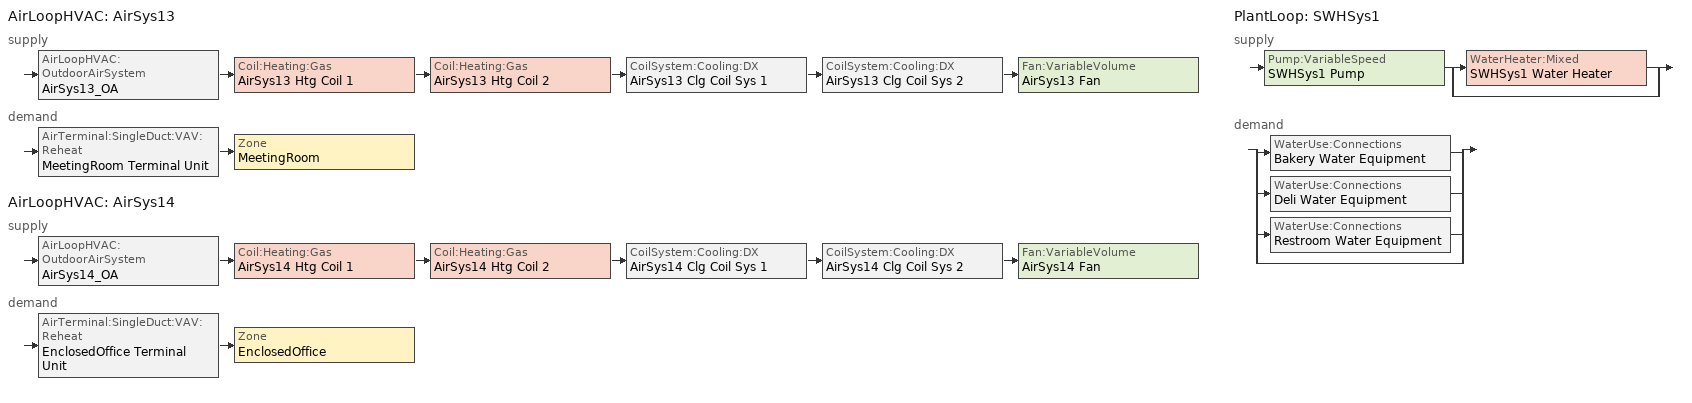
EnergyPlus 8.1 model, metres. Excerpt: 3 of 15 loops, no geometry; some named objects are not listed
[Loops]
AirLoopHVAC 'AirSys13'
 supply: AirLoopHVAC:OutdoorAirSystem 'AirSys13_OA' > Coil:Heating:Gas 'AirSys13 Htg Coil 1' > Coil:Heating:Gas 'AirSys13 Htg Coil 2' > CoilSystem:Cooling:DX 'AirSys13 Clg Coil Sys 1' > CoilSystem:Cooling:DX 'AirSys13 Clg Coil Sys 2' > Fan:VariableVolume 'AirSys13 Fan'
 demand: AirTerminal:SingleDuct:VAV:Reheat 'MeetingRoom Terminal Unit' > Zone 'MeetingRoom'
AirLoopHVAC 'AirSys14'
 supply: AirLoopHVAC:OutdoorAirSystem 'AirSys14_OA' > Coil:Heating:Gas 'AirSys14 Htg Coil 1' > Coil:Heating:Gas 'AirSys14 Htg Coil 2' > CoilSystem:Cooling:DX 'AirSys14 Clg Coil Sys 1' > CoilSystem:Cooling:DX 'AirSys14 Clg Coil Sys 2' > Fan:VariableVolume 'AirSys14 Fan'
 demand: AirTerminal:SingleDuct:VAV:Reheat 'EnclosedOffice Terminal Unit' > Zone 'EnclosedOffice'
PlantLoop 'SWHSys1'
 supply: Pump:VariableSpeed 'SWHSys1 Pump' > split
  | WaterHeater:Mixed 'SWHSys1 Water Heater'
  | bypass
 demand: split
  | WaterUse:Connections 'Bakery Water Equipment'
  | WaterUse:Connections 'Deli Water Equipment'
  | WaterUse:Connections 'Restroom Water Equipment'
  | bypass
[Sizing:Zone] Zone Cooling Design Supply Air Temperature Input Method=SupplyAirTemperature; Zone Cooling Design Supply Air Temperature {C}=14; Zone Heating Design Supply Air Temperature Input Method=SupplyAirTemperature; Zone Heating Design Supply Air Temperature {C}=40; Zone Cooling Design Supply Air Humidity Ratio {kgWater/kgDryAir}=0.0085; Zone Heating Design Supply Air Humidity Ratio {kgWater/kgDryAir}=0.008; Cooling Design Air Flow Method=DesignDay; Cooling Minimum Air Flow Fraction=0; Heating Design Air Flow Method=DesignDay; Heating Design Air Flow Rate {m3/s}=0
Name | Design Specification Outdoor Air Object
MeetingRoom | SZ DSOA MeetingRoom
EnclosedOffice | SZ DSOA EnclosedOffice
[DesignSpecification:OutdoorAir] Outdoor Air Method=Sum; Outdoor Air Flow per Person {m3/s-person}=0.01; Outdoor Air Flow per Zone Floor Area {m3/s-m2}=0; Outdoor Air Flow per Zone {m3/s}=0; Outdoor Air Flow Air Changes per Hour {1/hr}=0; Outdoor Air Flow Rate Fraction Schedule=Bldg_Occ_Sch
SZ DSOA MeetingRoom; SZ DSOA EnclosedOffice
[ZoneControl:Thermostat] Control Type Schedule=Dual Zone Control Type Sched; Control Object Type 1=ThermostatSetpoint:DualSetpoint
Name | Zone or ZoneList | Control Name 1
MeetingRoom Thermostat | MeetingRoom | MeetingRoom DualSPSched
EnclosedOffice Thermostat | EnclosedOffice | EnclosedOffice DualSPSched
[ThermostatSetpoint:DualSetpoint] Heating Setpoint Temperature Schedule=HtgSetP_Sch; Cooling Setpoint Temperature Schedule=ClgSetP_Sch
MeetingRoom DualSPSched; EnclosedOffice DualSPSched
[Zone equipment]
MeetingRoom: MeetingRoom Terminal Unit, MeetingRoom PTAC, MeetingRoom OA Unit
EnclosedOffice: EnclosedOffice Terminal Unit, EnclosedOffice PTAC, EnclosedOffice OA Unit
[WaterUse:Connections]
Name | Water Use Equipment Name 1
Bakery Water Equipment | Bakery Water Equipment
Deli Water Equipment | Deli Water Equipment
Restroom Water Equipment | Restroom Water Equipment
[WaterUse:Equipment] Flow Rate Fraction Schedule=BLDG_SWH_SCH
Name | Peak Flow Rate {m3/s} | Target Temperature Schedule | Hot Water Supply Temperature Schedule | Zone | Sensible Fraction Schedule | Latent Fraction Schedule
Bakery Water Equipment | 9.75778e-05 | Bakery Water Equipment Temp Sched | Bakery Water Equipment Hot Supply Temp Sched | Bakery | Bakery Water Equipment Sensible fract sched | Bakery Water Equipment Latent fract sched
Deli Water Equipment | 9.75778e-05 | Deli Water Equipment Temp Sched | Deli Water Equipment Hot Supply Temp Sched | Deli | Deli Water Equipment Sensible fract sched | Deli Water Equipment Latent fract sched
Restroom Water Equipment | 3.02844e-05 | Restroom Water Equipment Temp Sched | Restroom Water Equipment Hot Supply Temp Sched | Restroom | Restroom Water Equipment Sensible fract sched | Restroom Water Equipment Latent fract sched
[AirLoopHVAC] Design Supply Air Flow Rate {m3/s}=AutoSize
AirSys13; AirSys14
[Sizing:System] Type of Load to Size On=Sensible; Design Outdoor Air Flow Rate {m3/s}=AutoSize; Minimum System Air Flow Ratio=0.3; Preheat Design Temperature {C}=7; Preheat Design Humidity Ratio {kgWater/kgDryAir}=0.008; Precool Design Temperature {C}=12.8; Precool Design Humidity Ratio {kgWater/kgDryAir}=0.008; Central Cooling Design Supply Air Temperature {C}=12.8; Central Heating Design Supply Air Temperature {C}=16.7; Sizing Option=NonCoincident; 100% Outdoor Air in Cooling=No; 100% Outdoor Air in Heating=No; Central Cooling Design Supply Air Humidity Ratio {kgWater/kgDryAir}=0.0085; Central Heating Design Supply Air Humidity Ratio {kgWater/kgDryAir}=0.008; Cooling Design Air Flow Method=DesignDay; Cooling Design Air Flow Rate {m3/s}=0; Heating Design Air Flow Method=DesignDay; Heating Design Air Flow Rate {m3/s}=0; System Outdoor Air Method=ZoneSum
AirSys13; AirSys14
[Controller:OutdoorAir] Minimum Outdoor Air Flow Rate {m3/s}=AutoSize; Maximum Outdoor Air Flow Rate {m3/s}=AutoSize; Economizer Control Type=DifferentialDryBulb; Economizer Control Action Type=ModulateFlow; Economizer Maximum Limit Dry-Bulb Temperature {C}=28; Economizer Maximum Limit Enthalpy {J/kg}=64000; Economizer Minimum Limit Dry-Bulb Temperature {C}=-100; Lockout Type=NoLockout; Minimum Limit Type=FixedMinimum; Minimum Outdoor Air Schedule=MinOA_MotorizedDamper_Sched; High Humidity Control=No; Heat Recovery Bypass Control Type=BypassWhenOAFlowGreaterThanMinimum
AirSys13_OA_Controller; AirSys14_OA_Controller
[PlantLoop]
SWHSys1: Fluid Type=Water; Plant Equipment Operation Scheme=SWHSys1 Loop Operation Scheme List; Maximum Loop Temperature {C}=60; Minimum Loop Temperature {C}=10; Maximum Loop Flow Rate {m3/s}=AUTOSIZE; Minimum Loop Flow Rate {m3/s}=0; Plant Loop Volume {m3}=AUTOSIZE; Load Distribution Scheme=Optimal
[Sizing:Plant]
SWHSys1: Loop Type=Heating; Design Loop Exit Temperature {C}=60; Loop Design Temperature Difference {deltaC}=5
[SetpointManager:Scheduled]
SWHSys1 Loop Setpoint Manager: Control Variable=Temperature; Schedule=SWHSys1-Loop-Temp-Schedule; Setpoint Node or NodeList=SWHSys1 Supply Outlet Node
[PlantEquipmentOperationSchemes]
SWHSys1 Loop Operation Scheme List: Control Scheme Object Type 1=PlantEquipmentOperation:HeatingLoad; Control Scheme Name 1=SWHSys1 Operation Scheme; Control Scheme Schedule Name 1=PlantOnSched
[PlantEquipmentOperation:HeatingLoad]
SWHSys1 Operation Scheme: Load Range Lower Limit 1 {W}=0; Load Range Upper Limit 1 {W}=1000000000000000; Range Equipment List Name 1=SWHSys1 Equipment List
[PlantEquipmentList]
SWHSys1 Equipment List: WaterHeater:Mixed, SWHSys1 Water Heater
[Pump:VariableSpeed]
SWHSys1 Pump: Rated Flow Rate {m3/s}=AUTOSIZE; Rated Pump Head {Pa}=0.1; Rated Power Consumption {W}=AUTOSIZE; Motor Efficiency=1; Fraction of Motor Inefficiencies to Fluid Stream=0; Coefficient 1 of the Part Load Performance Curve=0; Coefficient 2 of the Part Load Performance Curve=1; Coefficient 3 of the Part Load Performance Curve=0; Coefficient 4 of the Part Load Performance Curve=0; Minimum Flow Rate {m3/s}=0; Pump Control Type=Intermittent
[WaterHeater:Mixed]
SWHSys1 Water Heater: Tank Volume {m3}=0.94635; Setpoint Temperature Schedule=SWHSys1 Water Heater Setpoint Temperature Schedule Name; Deadband Temperature Difference {deltaC}=2; Maximum Temperature Limit {C}=82.2222; Heater Control Type=Cycle; Heater Maximum Capacity {W}=845000; Heater Fuel Type=NATURALGAS; Heater Thermal Efficiency=0.8; Off Cycle Parasitic Fuel Consumption Rate {W}=20; Off Cycle Parasitic Fuel Type=NATURALGAS; Off Cycle Parasitic Heat Fraction to Tank=0.8; On Cycle Parasitic Fuel Type=NATURALGAS; Ambient Temperature Indicator=SCHEDULE; Ambient Temperature Schedule=SWHSys1 Water Heater Ambient Temperature Schedule Name; Off Cycle Loss Coefficient to Ambient Temperature {W/K}=6; On Cycle Loss Coefficient to Ambient Temperature {W/K}=6; Use Side Effectiveness=1; Source Side Effectiveness=1; Use Side Design Flow Rate {m3/s}=AUTOSIZE; Source Side Design Flow Rate {m3/s}=AUTOSIZE; Indirect Water Heating Recovery Time {hr}=1.5
[Coil:Heating:Electric] Availability Schedule=Always_On; Efficiency=1; Nominal Capacity {W}=AutoSize
MeetingRoom Terminal Reheat Coil; EnclosedOffice Terminal Reheat Coil
[AirTerminal:SingleDuct:VAV:Reheat] Availability Schedule=Always_On; Maximum Air Flow Rate {m3/s}=AutoSize; Zone Minimum Air Flow Input Method=Scheduled; Minimum Air Flow Fraction Schedule=Min_Flow_Frac_Sch; Maximum Hot Water or Steam Flow Rate {m3/s}=AutoSize; Minimum Hot Water or Steam Flow Rate {m3/s}=0; Convergence Tolerance=0.001; Damper Heating Action=Reverse; Maximum Flow per Zone Floor Area During Reheat {m3/s-m2}=AutoCalculate; Maximum Flow Fraction During Reheat=AutoCalculate; Maximum Reheat Air Temperature {C}=50
Name | Reheat Coil
MeetingRoom Terminal Unit | MeetingRoom Terminal Reheat Coil
EnclosedOffice Terminal Unit | EnclosedOffice Terminal Reheat Coil
[ZoneHVAC:PackagedTerminalAirConditioner] Supply Air Flow Rate During Cooling Operation {m3/s}=AutoSize; Supply Air Flow Rate During Heating Operation {m3/s}=AutoSize; Supply Air Flow Rate When No Cooling or Heating is Needed {m3/s}=AutoSize; Outdoor Air Flow Rate During Cooling Operation {m3/s}=0; Outdoor Air Flow Rate During Heating Operation {m3/s}=0; Outdoor Air Flow Rate When No Cooling or Heating is Needed {m3/s}=0; Fan Placement=BlowThrough; Supply Air Fan Operating Mode Schedule=Always_On
Name | Availability Schedule | Supply Air Fan | Heating Coil | Cooling Coil
MeetingRoom PTAC | MeetingRoom_PTAC_Fan_Sch | MeetingRoom PTAC Fan | MeetingRoom PTAC Htg Coil | MeetingRoom PTAC Clg Coil
EnclosedOffice PTAC | EnclosedOffice_PTAC_Fan_Sch | EnclosedOffice PTAC Fan | EnclosedOffice PTAC Htg Coil | EnclosedOffice PTAC Clg Coil
[Coil:Heating:Gas] Availability Schedule=Always_On; Gas Burner Efficiency=0.8; Nominal Capacity {W}=AutoSize
MeetingRoom PTAC Htg Coil; MeetingRoom OA Unit Htg Coil; EnclosedOffice PTAC Htg Coil; EnclosedOffice OA Unit Htg Coil; AirSys13 Htg Coil 1; AirSys13 Htg Coil 2; AirSys14 Htg Coil 1; AirSys14 Htg Coil 2
[Coil:Cooling:DX:SingleSpeed] Availability Schedule=Always_On; Gross Rated Total Cooling Capacity {W}=AutoSize; Gross Rated Sensible Heat Ratio=AutoSize; Gross Rated Cooling COP {W/W}=4.7; Rated Air Flow Rate {m3/s}=AutoSize; Rated Evaporator Fan Power Per Volume Flow Rate {W/(m3/s)}=773.3; Total Cooling Capacity Function of Temperature Curve=PTAC-Clg-Cap-fT; Total Cooling Capacity Function of Flow Fraction Curve=PTAC-Clg-Cap-fFF; Energy Input Ratio Function of Temperature Curve=PTAC-Clg-EIR-fT; Energy Input Ratio Function of Flow Fraction Curve=PTAC-Clg-EIR-fFF; Part Load Fraction Correlation Curve=PTAC-Clg-PLF-fPLR; Nominal Time for Condensate Removal to Begin {s}=1000; Ratio of Initial Moisture Evaporation Rate and Steady State Latent Capacity=1.5; Maximum Cycling Rate {cycles/hr}=3; Latent Capacity Time Constant {s}=45; Condenser Type=AirCooled
MeetingRoom PTAC Clg Coil; EnclosedOffice PTAC Clg Coil
[ZoneHVAC:OutdoorAirUnit] Outdoor Air Schedule=MinOA_MotorizedDamper_Sched; Supply Fan Placement=BlowThrough; Exhaust Air Schedule=MinOA_MotorizedDamper_Sched; Unit Control Type=NeutralControl
Name | Availability Schedule | Zone | Outdoor Air Flow Rate {m3/s} | Supply Fan | Exhaust Fan | Exhaust Air Flow Rate {m3/s} | Outdoor Air Unit List
MeetingRoom OA Unit | MeetingRoom_PTAC_Fan_Sch | MeetingRoom | 0.249785 | MeetingRoom OA Unit Supply Fan | MeetingRoom OA Unit Exhaust Fan | 0.249785 | MeetingRoom OA Unit Equip List
EnclosedOffice OA Unit | EnclosedOffice_PTAC_Fan_Sch | EnclosedOffice | 0.0149704 | EnclosedOffice OA Unit Supply Fan | EnclosedOffice OA Unit Exhaust Fan | 0.0149704 | EnclosedOffice OA Unit Equip List
[ZoneHVAC:OutdoorAirUnit:EquipmentList] Component Object Type 1=HeatExchanger:AirToAir:SensibleAndLatent; Component Object Type 2=Coil:Heating:Gas
Name | Component Name 1 | Component Name 2
MeetingRoom OA Unit Equip List | MeetingRoom OA Unit ERV | MeetingRoom OA Unit Htg Coil
EnclosedOffice OA Unit Equip List | EnclosedOffice OA Unit ERV | EnclosedOffice OA Unit Htg Coil
[Fan:VariableVolume] Maximum Flow Rate {m3/s}=AutoSize; Fan Power Minimum Flow Rate Input Method=Fraction; Fan Power Minimum Flow Fraction=0.6; Motor In Airstream Fraction=1; Fan Power Coefficient 1=0.0407599; Fan Power Coefficient 2=0.088045; Fan Power Coefficient 3=-0.0729261; Fan Power Coefficient 4=0.94374; Fan Power Coefficient 5=0
Name | Availability Schedule | Fan Total Efficiency | Pressure Rise {Pa} | Motor Efficiency
MeetingRoom OA Unit Supply Fan; EnclosedOffice OA Unit Supply Fan | Always_On | 0.6 | 250 | 0.9
MeetingRoom OA Unit Exhaust Fan; EnclosedOffice OA Unit Exhaust Fan | Always_On | 1 | 0 | 0.9
AirSys13 Fan | AirSys13_Fan_Sch | 0.6 | 250 | 0.93
AirSys14 Fan | AirSys14_Fan_Sch | 0.6 | 250 | 0.93
[HeatExchanger:AirToAir:SensibleAndLatent] Availability Schedule=Always_On; Sensible Effectiveness at 100% Heating Air Flow=0.826; Latent Effectiveness at 100% Heating Air Flow=0.761; Sensible Effectiveness at 75% Heating Air Flow=0.826; Latent Effectiveness at 75% Heating Air Flow=0.761; Sensible Effectiveness at 100% Cooling Air Flow=0.826; Latent Effectiveness at 100% Cooling Air Flow=0.761; Sensible Effectiveness at 75% Cooling Air Flow=0.826; Latent Effectiveness at 75% Cooling Air Flow=0.761; Nominal Electric Power {W}=0; Heat Exchanger Type=Rotary; Frost Control Type=ExhaustOnly; Threshold Temperature {C}=-23.3; Initial Defrost Time Fraction=0.167; Rate of Defrost Time Fraction Increase {1/K}=0.024; Economizer Lockout=Yes
Name | Nominal Supply Air Flow Rate {m3/s} | Supply Air Outlet Temperature Control
MeetingRoom OA Unit ERV | 0.249785 | No
EnclosedOffice OA Unit ERV | 0.0149704 | No
AirSys13_OA Heat Recovery; AirSys14_OA Heat Recovery | AutoSize | Yes
[Fan:OnOff] Availability Schedule=Always_On; Fan Total Efficiency=0.6; Pressure Rise {Pa}=250; Maximum Flow Rate {m3/s}=AutoSize; Motor Efficiency=0.95; Motor In Airstream Fraction=1
MeetingRoom PTAC Fan; EnclosedOffice PTAC Fan
[SetpointManager:MixedAir] Control Variable=Temperature
Name | Setpoint Node or NodeList
AirSys13 Htg Coil 1 SAT Mgr | AirSys13 Htg Coil 2 Inlet Node
AirSys13 Htg Coil 2 SAT Mgr | AirSys13 Clg Coil 1 Inlet Node
AirSys13 Clg Coil 1 SAT Mgr | AirSys13 Clg Coil 2 Inlet Node
AirSys14 Htg Coil 1 SAT Mgr | AirSys14 Htg Coil 2 Inlet Node
AirSys14 Htg Coil 2 SAT Mgr | AirSys14 Clg Coil 1 Inlet Node
AirSys14 Clg Coil 1 SAT Mgr | AirSys14 Clg Coil 2 Inlet Node
AirSys13 Heat Recovery Mixed Air Temp Mgr | AirSys13 OA Mixer Outdoor Air Stream Node
AirSys13 Mixed Air Temp Mgr | AirSys13 Htg Coil 1 Inlet Node
AirSys14 Heat Recovery Mixed Air Temp Mgr | AirSys14 OA Mixer Outdoor Air Stream Node
AirSys14 Mixed Air Temp Mgr | AirSys14 Htg Coil 1 Inlet Node
[CoilSystem:Cooling:DX] Availability Schedule=Always_On
Name | Cooling Coil
AirSys13 Clg Coil Sys 1 | AirSys13 Clg Coil 1
AirSys13 Clg Coil Sys 2 | AirSys13 Clg Coil 2
AirSys14 Clg Coil Sys 1 | AirSys14 Clg Coil 1
AirSys14 Clg Coil Sys 2 | AirSys14 Clg Coil 2
[Coil:Cooling:DX:TwoSpeed] Availability Schedule=Always_On; High Speed Gross Rated Total Cooling Capacity {W}=AutoSize; High Speed Rated Sensible Heat Ratio=AutoSize; High Speed Gross Rated Cooling COP {W/W}=4.7; High Speed Rated Air Flow Rate {m3/s}=AutoSize; Total Cooling Capacity Function of Temperature Curve=Clg-Cap-fT; Total Cooling Capacity Function of Flow Fraction Curve=Clg-Cap-fFF; Energy Input Ratio Function of Temperature Curve=Clg-EIR-fT; Energy Input Ratio Function of Flow Fraction Curve=Clg-EIR-fFF; Part Load Fraction Correlation Curve=Clg-PLF-fPLR; Low Speed Gross Rated Total Cooling Capacity {W}=AutoSize; Low Speed Gross Rated Sensible Heat Ratio=AutoSize; Low Speed Gross Rated Cooling COP {W/W}=3; Low Speed Rated Air Flow Rate {m3/s}=AutoSize; Low Speed Total Cooling Capacity Function of Temperature Curve=Clg-Cap-fT; Low Speed Energy Input Ratio Function of Temperature Curve=Clg-EIR-fT; Condenser Type=AirCooled; Basin Heater Capacity {W/K}=10; Basin Heater Setpoint Temperature {C}=2
AirSys13 Clg Coil 1; AirSys13 Clg Coil 2; AirSys14 Clg Coil 1; AirSys14 Clg Coil 2
[EnergyManagementSystem:Sensor]
Name | Output:Variable or Output:Meter Index Key | Output:Variable or Output:Meter
AirSys13_RA_Enth | AirSys13 Supply Equipment Inlet Node | System Node Enthalpy
AirSys13_Heat_Load | MeetingRoom | Zone Predicted Sensible Load to Setpoint Heat Transfer Rate
AirSys13_FanFraction | MeetingRoom Terminal Unit | Zone Air Terminal VAV Damper Position
AirSys13_MinFlowFraction | MeetingRoom Terminal Unit | Zone Air Terminal Minimum Air Flow Fraction
MeetingRoom_RH | MeetingRoom | Zone Air Relative Humidity
AirSys13_Tdp | MeetingRoom | Zone Air Temperature
AirSys14_RA_Enth | AirSys14 Supply Equipment Inlet Node | System Node Enthalpy
AirSys14_Heat_Load | EnclosedOffice | Zone Predicted Sensible Load to Setpoint Heat Transfer Rate
AirSys14_FanFraction | EnclosedOffice Terminal Unit | Zone Air Terminal VAV Damper Position
AirSys14_MinFlowFraction | EnclosedOffice Terminal Unit | Zone Air Terminal Minimum Air Flow Fraction
EnclosedOffice_RH | EnclosedOffice | Zone Air Relative Humidity
AirSys14_Tdp | EnclosedOffice | Zone Air Temperature
[EnergyManagementSystem:TrendVariable] Number of Timesteps to be Logged=4
Name | EMS Variable
AirSys13_FanFractionLog | AirSys13_FanFraction
AirSys14_FanFractionLog | AirSys14_FanFraction
[Schedule:Compact]
ALWAYS_ON; PlantOnSched; MeetingRoom_PTAC_Fan_Sch; EnclosedOffice_PTAC_Fan_Sch; AirSys13_Fan_Sch; AirSys14_Fan_Sch: Through: 12/31, For: AllDays, Until: 24:00, 1
BLDG_OCC_SCH: Through: 12/31, For: Weekdays, Until: 06:00, 0, Until: 08:00, 0.1, Until: 09:00, 0.2, Until: 11:00, 0.5, Until: 15:00, 0.7, Until: 16:00, 0.8, Until: 17:00, 0.7, Until: 19:00, 0.5, Until: 22:00, 0.3, Until: 24:00, 0, For: SummerDesignDay, Until: 24:00, 1, For: Saturday, Until: 06:00, 0, Until: 08:00, 0.1, Until: 09:00, 0.2, Until: 10:00, 0.5, Until: 11:00, 0.6, Until: 17:00, 0.8, Until: 18:00, 0.6, Until: 21:00, 0.2, Until: 22:00, 0.1, Until: 24:00, 0, For: WinterDesignDay, Until: 24:00, 0, For: Sunday Holidays AllOtherDays, Until: 06:00, 0, Until: 10:00, 0.1, Until: 12:00, 0.2, Until: 17:00, 0.4, Until: 18:00, 0.2, Until: 22:00, 0.1, Until: 24:00, 0
BLDG_SWH_SCH: Through: 12/31, For: Weekdays SummerDesignDay, Until: 01:00, 0.04, Until: 03:00, 0.05, Until: 07:00, 0.04, Until: 08:00, 0.15, Until: 09:00, 0.23, Until: 10:00, 0.32, Until: 11:00, 0.41, Until: 12:00, 0.57, Until: 13:00, 0.62, Until: 14:00, 0.61, Until: 15:00, 0.5, Until: 16:00, 0.45, Until: 17:00, 0.46, Until: 18:00, 0.47, Until: 19:00, 0.42, Until: 20:00, 0.34, Until: 21:00, 0.33, Until: 22:00, 0.23, Until: 23:00, 0.13, Until: 24:00, 0.08, For: Saturday WinterDesignDay, Until: 01:00, 0.11, Until: 02:00, 0.1, Until: 03:00, 0.08, Until: 06:00, 0.06, Until: 07:00, 0.07, Until: 08:00, 0.2, Until: 09:00, 0.24, Until: 10:00, 0.27, Until: 11:00, 0.42, Until: 12:00, 0.54, Until: 13:00, 0.59, Until: 14:00, 0.6, Until: 15:00, 0.49, Until: 16:00, 0.48, Until: 17:00, 0.47, Until: 18:00, 0.46, Until: 19:00, 0.44, Until: 20:00, 0.36, Until: 21:00, 0.29, Until: 22:00, 0.22, Until: 23:00, 0.16, Until: 24:00, 0.13, For: Sunday Holidays AllOtherDays, Until: 03:00, 0.07, Until: 06:00, 0.06, Until: 07:00, 0.07, Until: 08:00, 0.1, Until: 09:00, 0.12, Until: 10:00, 0.14, Until: 11:00, 0.29, Until: 12:00, 0.31, Until: 14:00, 0.36, Until: 15:00, 0.34, Until: 16:00, 0.35, Until: 17:00, 0.37, Until: 18:00, 0.34, Until: 19:00, 0.25, Until: 20:00, 0.27, Until: 21:00, 0.21, Until: 22:00, 0.16, Until: 23:00, 0.1, Until: 24:00, 0.06
HTGSETP_SCH: Through: 12/31, For: Weekdays WinterDesignDay, Until: 06:00, 15.6, Until: 22:00, 21, Until: 24:00, 15.6, For SummerDesignDay, Until: 24:00, 15.6, For: Saturday, Until: 06:00, 15.6, Until: 22:00, 21, Until: 24:00, 15.6, For: Sunday Holidays AllOtherDays, Until:  6:00, 15.6, Until: 22:00, 21, Until: 24:00, 15.6
CLGSETP_SCH: Through: 12/31, For: Weekdays SummerDesignDay, Until: 06:00, 30, Until: 22:00, 24, Until: 24:00, 30, For: Saturday, Until: 06:00, 30, Until: 22:00, 24, Until: 24:00, 30, For WinterDesignDay, Until: 24:00, 30, For: Sunday Holidays AllOtherDays, Until: 6:00, 30, Until: 22:00, 24, Until: 24:00, 30
MinOA_MotorizedDamper_Sched: Through: 12/31, For: Weekdays SummerDesignDay, Until: 06:00, 0, Until: 22:00, 1, Until: 24:00, 0, For: Saturday, Until: 06:00, 0, Until: 22:00, 1, Until: 24:00, 0, For: WinterDesignDay, Until: 24:00, 1, For: Sunday Holidays AllOtherDays, Until: 06:00, 0, Until: 22:00, 1, Until: 24:00, 0
Dual Zone Control Type Sched: Through: 12/31, For: AllDays, Until: 24:00, 4
Bakery Water Equipment Latent fract sched; Deli Water Equipment Latent fract sched; Restroom Water Equipment Latent fract sched: Through: 12/31, For: AllDays, Until: 24:00, 0.05
Bakery Water Equipment Sensible fract sched; Deli Water Equipment Sensible fract sched; Restroom Water Equipment Sensible fract sched: Through: 12/31, For: AllDays, Until: 24:00, 0.2
Bakery Water Equipment Temp Sched; Deli Water Equipment Temp Sched: Through: 12/31, For: AllDays, Until: 24:00, 43.3
Bakery Water Equipment Hot Supply Temp Sched; Deli Water Equipment Hot Supply Temp Sched; Restroom Water Equipment Hot Supply Temp Sched: Through: 12/31, For: AllDays, Until: 24:00, 55
Restroom Water Equipment Temp Sched: Through: 12/31, For: AllDays, Until: 24:00, 40
SWHSys1-Loop-Temp-Schedule; SWHSys1 Water Heater Setpoint Temperature Schedule Name: Through: 12/31, For: AllDays, Until: 24:00, 60
SWHSys1 Water Heater Ambient Temperature Schedule Name: Through: 12/31, For: AllDays, Until: 24:00, 22
Min_Flow_Frac_Sch: Through: 12/31, For: AllDays, Until: 24:00, 0.3
[Curve:Biquadratic] Minimum Value of x {BasedOnField A2}=17; Maximum Value of x {BasedOnField A2}=22; Minimum Value of y {BasedOnField A3}=13; Maximum Value of y {BasedOnField A3}=46
Name | Coefficient1 Constant | Coefficient2 x | Coefficient3 x**2 | Coefficient4 y | Coefficient5 y**2 | Coefficient6 x*y
PTAC-Clg-Cap-fT | 0.942588 | 0.00954335 | 0.00068377 | -0.0110427 | 5.249e-06 | -9.72e-06
PTAC-Clg-EIR-fT | 0.342414 | 0.034885 | -0.0006237 | 0.00497722 | 0.000437951 | -0.000728028
Clg-Cap-fT | 0.42415 | 0.04426 | -0.00042 | 0.00333 | -8e-005 | -0.00021
Clg-EIR-fT | 1.23649 | -0.02431 | 0.00057 | -0.01434 | 0.00063 | -0.00038
[Curve:Quadratic]
Name | Coefficient1 Constant | Coefficient2 x | Coefficient3 x**2 | Minimum Value of x {BasedOnField A2} | Maximum Value of x {BasedOnField A2}
PTAC-Clg-Cap-fFF | 0.8 | 0.2 | 0 | 0.5 | 1.5
PTAC-Clg-EIR-fFF | 1.1552 | -0.1808 | 0.0256 | 0.5 | 1.5
PTAC-Clg-PLF-fPLR | 0.85 | 0.15 | 0 | 0 | 1
Clg-Cap-fFF | 0.77136 | 0.34053 | -0.11088 | 0.75918 | 1.13877
Clg-EIR-fFF | 1.2055 | -0.32953 | 0.12308 | 0.75918 | 1.13877
Clg-PLF-fPLR | 0.771 | 0.229 | 0 | 0 | 1
